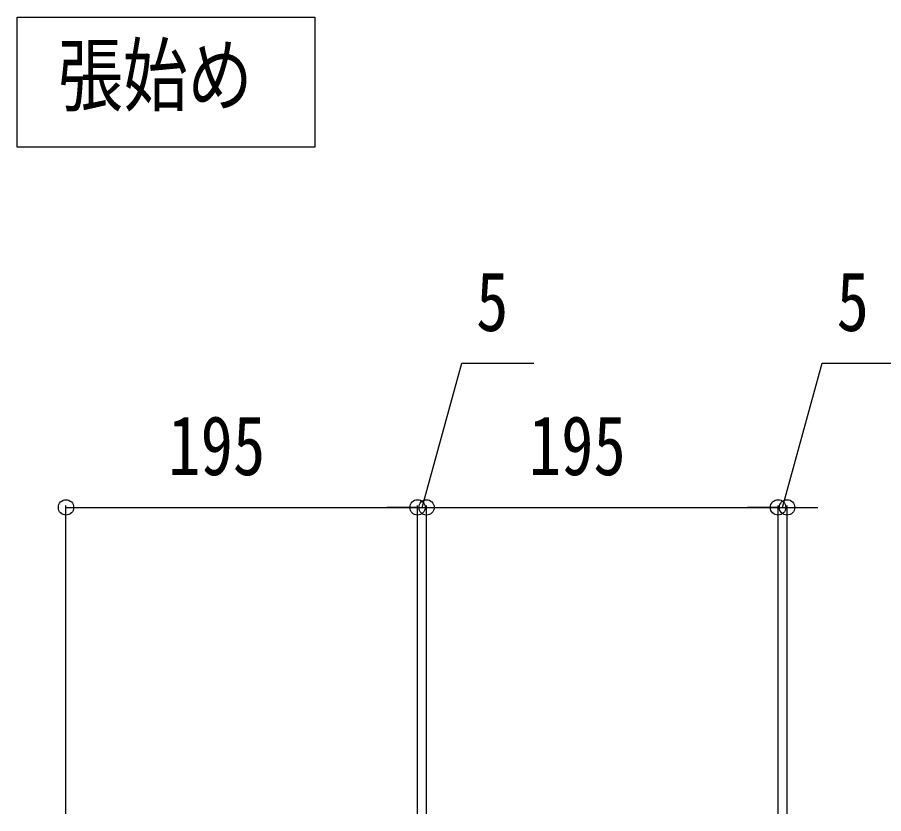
# Model space of a CAD drawing. Units: millimetres, scale not verified. Extents: x -4205 to 4205, y -2970 to 2970.
# Drawn here: x -2505 to -2024.4, y -515 to -73 of the extents above; entities that cross this region are included whole.
import ezdxf
from ezdxf.enums import TextEntityAlignment as Align

# ---------------------------------------------------------------- set-up
doc = ezdxf.new("R2010")
doc.units = ezdxf.units.MM
doc.header["$LTSCALE"] = 20
doc.layers.add('0-2_USER1', color=3, linetype='Continuous')
doc.layers.add('0-6_YKK_D', color=6, linetype='Continuous')
doc.styles.add('ＭＳ ゴシック', font='')
doc.styles.get('ＭＳ ゴシック').set_extended_font_data('MS Gothic')

msp = doc.modelspace()

# ---------------------------------------------------------------- linework, layer by layer
at = {"layer": '0-2_USER1'}
msp.add_lwpolyline([(-2505, -145), (-2505, -73), (-2340, -73), (-2340, -145)], close=True, dxfattribs=at)
at = {"layer": '0-6_YKK_D'}
for p, q in [((-2478, -515), (-2478, -344)), ((-2478, -345), (-2283, -345)), ((-2283, -345), (-2300, -345)), ((-2283, -515), (-2283, -344)), ((-2283, -515), (-2283, -344)), ((-2283, -345), (-2278, -345)), ((-2283, -345), (-2278, -345)), ((-2278, -515), (-2278, -344)), ((-2278, -515), (-2278, -344)), ((-2278, -345), (-2083, -345)), ((-2278, -345), (-2261, -345)), ((-2083, -345), (-2100, -345)), ((-2083, -515), (-2083, -344)), ((-2083, -515), (-2083, -344)), ((-2083, -345), (-2078, -345)), ((-2083, -345), (-2078, -345)), ((-2078, -515), (-2078, -344)), ((-2078, -345), (-2061, -345))]:
    msp.add_line(p, q, dxfattribs=at)
for points in [[(-2280.5, -345), (-2258.5, -265), (-2218.5, -265)], [(-2080.5, -345), (-2058.5, -265), (-2018.5, -265)]]:
    msp.add_lwpolyline(points, dxfattribs=at)
for centre in [(-2478, -345), (-2283, -345), (-2283, -345), (-2278, -345), (-2278, -345), (-2083, -345), (-2083, -345), (-2078, -345)]:
    msp.add_circle(centre, 4.25, dxfattribs=at)

# ---------------------------------------------------------------- texts
at = {"layer": '0-2_USER1', "style": 'ＭＳ ゴシック', "width": 0.8}
msp.add_text('張始め', height=32.99, dxfattribs=at).set_placement((-2482.5, -131.5), align=Align.BOTTOM_LEFT)
at = {"layer": '0-6_YKK_D', "style": 'ＭＳ ゴシック', "width": 0.8}
for s, p in [('5', (-2250.5, -257)), ('5', (-2050.5, -257)), ('195', (-2421.3, -337)), ('195', (-2221.3, -337))]:
    msp.add_text(s, height=32.99, dxfattribs=at).set_placement(p, align=Align.BOTTOM_LEFT)

doc.saveas('drawing.dxf')
